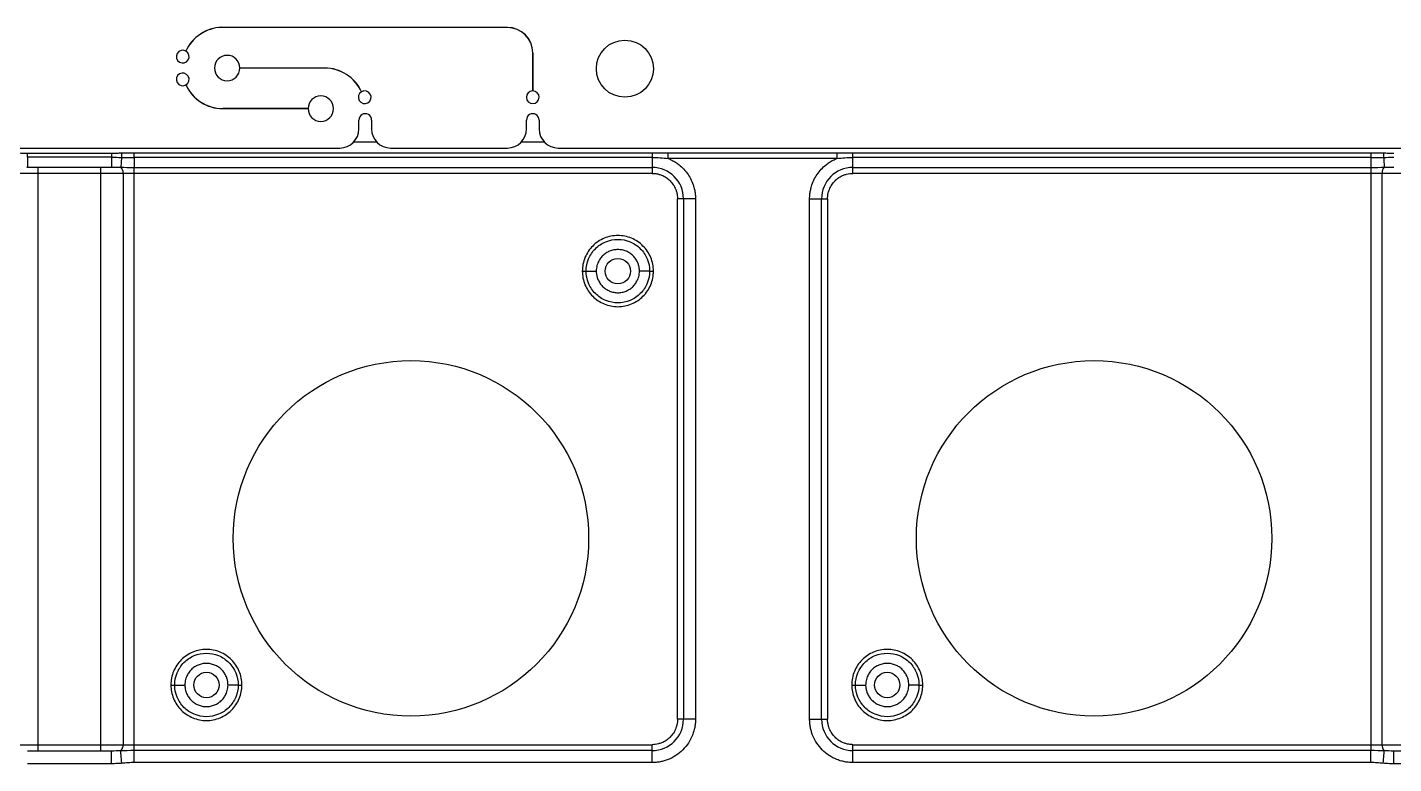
# Model space of a CAD drawing. Header units: millimetres. Extents: x -1 to 1576, y 30 to 633.
# Drawn here: x 1246.7 to 1354.3, y 485.1 to 543.1 of the extents above; entities that cross this region are included whole.
import ezdxf

# ---------------------------------------------------------------- set-up
doc = ezdxf.new("R2010")
doc.units = ezdxf.units.MM

msp = doc.modelspace()

# ---------------------------------------------------------------- linework, layer by layer
at = {"color": 7, "linetype": 'Continuous', "lineweight": 25}
for p, q in [((1262, 543.08), (1284.51, 543.08)), ((1284.51, 543.07), (1262, 543.07)), ((1286.51, 538.07), (1286.51, 541.07)), ((1286.52, 541.07), (1286.52, 538.07)), ((1263.43, 539.88), (1270.11, 539.88)), ((1270.11, 539.87), (1263.43, 539.87)), ((1262.09, 536.68), (1268.81, 536.68)), ((1268.81, 536.67), (1262.09, 536.67)), ((1272.81, 535.07), (1272.81, 535.77)), ((1273.81, 535.77), (1273.81, 535.07)), ((1286.01, 535.07), (1286.01, 535.77)), ((1287.01, 535.77), (1287.01, 535.07)), ((1272.43, 534.07), (1274.19, 534.07)), ((1285.63, 534.07), (1287.39, 534.07)), ((1180.87, 533.57), (1271.31, 533.57)), ((1246.69, 533.17), (1253.31, 533.17)), ((1246.69, 532.84), (1246.69, 533.17)), ((1253.31, 532.84), (1246.69, 532.84)), ((1255.1, 533.18), (1295.91, 533.18)), ((1295.91, 532.82), (1255.1, 532.82)), ((1275.31, 533.57), (1284.51, 533.57)), ((1288.51, 533.57), (1378.95, 533.57)), ((1295.91, 532.82), (1295.91, 531.57)), ((1297.17, 533.19), (1310.47, 533.19)), ((1311.73, 533.18), (1352.54, 533.18)), ((1352.54, 532.82), (1311.73, 532.82)), ((1311.73, 531.57), (1311.73, 532.82)), ((1246.64, 532.07), (1246.69, 532.08)), ((1246.69, 532.07), (1253.31, 532.07)), ((1247.52, 532.07), (1247.52, 486.07)), ((1252.48, 486.07), (1252.48, 532.07)), ((1253.31, 532.09), (1253.41, 532.07)), ((1255.1, 532.04), (1295.91, 532.04)), ((1255.1, 486.1), (1255.1, 532.04)), ((1310.47, 532.75), (1297.17, 532.75)), ((1311.73, 532.04), (1352.54, 532.04)), ((1352.54, 532.04), (1352.54, 486.1)), ((1354.28, 532.07), (1354.33, 532.08)), ((1295.91, 531.57), (1204.09, 531.57)), ((1254.23, 531.57), (1254.23, 486.57)), ((1403.55, 531.57), (1311.73, 531.57)), ((1353.42, 486.57), (1353.42, 531.57)), ((1299.33, 529.57), (1297.91, 529.57)), ((1297.91, 488.57), (1297.91, 529.57)), ((1298.38, 529.57), (1298.38, 488.57)), ((1299.33, 529.57), (1299.33, 488.57)), ((1308.32, 488.57), (1308.32, 529.57)), ((1308.32, 529.57), (1309.73, 529.57)), ((1309.26, 488.57), (1309.26, 529.57)), ((1309.73, 529.57), (1309.73, 488.57)), ((1299.33, 488.57), (1297.91, 488.57)), ((1308.32, 488.57), (1309.73, 488.57)), ((1204.09, 486.57), (1295.91, 486.57)), ((1295.91, 485.16), (1295.91, 486.57)), ((1311.73, 485.16), (1311.73, 486.57)), ((1311.73, 486.57), (1403.55, 486.57)), ((1253.31, 486.07), (1246.69, 486.07)), ((1253.36, 486.07), (1253.31, 486.07)), ((1295.91, 486.1), (1255.1, 486.1)), ((1352.54, 486.1), (1311.73, 486.1)), ((1360.95, 486.07), (1354.33, 486.07)), ((1253.31, 485.07), (1246.69, 485.07)), ((1295.91, 485.16), (1255.1, 485.16)), ((1352.54, 485.16), (1311.73, 485.16)), ((1360.95, 485.07), (1354.33, 485.07))]:
    msp.add_line(p, q, dxfattribs=at)
for centre, radius in [((1293.77, 539.82), 2.25), ((1276.91, 502.82), 14), ((1330.73, 502.82), 14)]:
    msp.add_circle(centre, radius, dxfattribs=at)
at = {"color": 141}
for centre in [(1293.21, 523.87), (1260.8, 491.27), (1314.43, 491.27)]:
    msp.add_circle(centre, 1, dxfattribs=at)
at = {"color": 7, "linetype": 'Continuous', "lineweight": 25}
for centre, radius, start, end in [((1262.09, 539.87), 3.21, 91.5822, 155.3856), ((1262.09, 539.87), 3.2, 91.5847, 155.403), ((1284.51, 541.07), 2, 360, 90), ((1284.51, 541.07), 1.99, 360, 90), ((1258.93, 540.77), 0.5, 60.3991, 59.2477), ((1262.43, 539.87), 1, 0.2862, 359.7133), ((1258.93, 538.97), 0.5, 300.7301, 299.5792), ((1270.11, 536.67), 3.2, 24.6158, 89.9998), ((1270.11, 536.67), 3.19, 24.5983, 89.9998), ((1262.09, 539.87), 3.2, 204.6089, 269.9998), ((1262.09, 539.87), 3.19, 204.5914, 269.9998), ((1269.81, 536.67), 1, 180.286, 179.7136), ((1273.27, 537.57), 0.5, 120.7513, 119.6), ((1286.51, 537.57), 0.5, 90.573, 89.427), ((1273.31, 535.77), 0.5, 359.9998, 180), ((1286.51, 535.77), 0.5, 359.9998, 180), ((1271.31, 535.07), 1.5, 270, 360), ((1275.31, 535.07), 1.5, 180, 270), ((1284.51, 535.07), 1.5, 270, 360), ((1288.51, 535.07), 1.5, 180, 270), ((1253.67, 531.65), 0.562, 352.1767, 47.5651), ((1295.91, 529.57), 2.47, 0, 90), ((1311.73, 529.57), 2.47, 90, 180), ((1353.97, 531.65), 0.562, 132.435, 187.8232), ((1295.91, 488.57), 2.47, 270, 360), ((1311.73, 488.57), 2.47, 180, 270), ((1253.67, 486.5), 0.562, 312.435, 7.8232), ((1353.97, 486.5), 0.562, 172.1767, 227.5651)]:
    msp.add_arc(centre, radius, start, end, dxfattribs=at)
for points, knots in [([(1245.9, 533.18), (1246.02, 533.18), (1246.28, 533.17), (1246.54, 533.17), (1246.69, 533.17)], [0, 0, 0, 0, 0.452244, 1, 1, 1, 1]), ([(1246.69, 532.84), (1246.69, 532.62), (1246.69, 532.43), (1246.69, 532.15), (1246.69, 532.07), (1246.69, 532.07)], [0, 0, 0, 0, 0.5, 0.5, 1, 1, 1, 1]), ([(1253.31, 533.17), (1253.46, 533.17), (1253.72, 533.17), (1253.98, 533.18), (1254.1, 533.18)], [0, 0, 0, 0, 0.548125, 1, 1, 1, 1]), ([(1253.31, 532.84), (1253.31, 532.62), (1253.31, 532.43), (1253.31, 532.15), (1253.31, 532.07), (1253.31, 532.07)], [0, 0, 0, 0, 0.5, 0.5, 1, 1, 1, 1]), ([(1254.11, 532.83), (1254.1, 532.64), (1254.08, 532.46), (1254.06, 532.19), (1254.05, 532.1), (1254.05, 532.06)], [0, 0, 0, 0, 0.5, 0.5, 1, 1, 1, 1]), ([(1254.1, 533.18), (1254.3, 533.18), (1254.63, 533.18), (1254.96, 533.18), (1255.1, 533.18)], [0, 0, 0, 0, 0.580575, 1, 1, 1, 1]), ([(1255.1, 532.82), (1255.1, 532.64), (1255.1, 532.48), (1255.1, 532.21), (1255.1, 532.1), (1255.1, 532.04)], [0, 0, 0, 0, 0.5, 0.5, 1, 1, 1, 1]), ([(1295.91, 533.18), (1296, 533.18), (1296.21, 533.18), (1296.55, 533.18), (1296.87, 533.19), (1297.09, 533.19), (1297.17, 533.19)], [0, 0, 0, 0, 0.2213782, 0.4921635, 0.7995003, 1, 1, 1, 1]), ([(1297.17, 532.75), (1297.17, 532.84), (1297.17, 532.93), (1297.17, 533.08), (1297.17, 533.15), (1297.17, 533.19)], [0, 0, 0, 0, 0.5, 0.5, 1, 1, 1, 1]), ([(1310.47, 533.19), (1310.56, 533.19), (1310.77, 533.19), (1311.1, 533.18), (1311.43, 533.18), (1311.64, 533.18), (1311.73, 533.18)], [0, 0, 0, 0, 0.200515, 0.50786, 0.778848, 1, 1, 1, 1]), ([(1310.47, 533.19), (1310.47, 533.15), (1310.47, 533.08), (1310.47, 532.93), (1310.47, 532.84), (1310.47, 532.75)], [0, 0, 0, 0, 0.5, 0.5, 1, 1, 1, 1]), ([(1352.54, 533.18), (1352.68, 533.18), (1353.02, 533.18), (1353.35, 533.18), (1353.54, 533.18)], [0, 0, 0, 0, 0.420474, 1, 1, 1, 1]), ([(1352.54, 532.82), (1352.54, 532.64), (1352.54, 532.48), (1352.54, 532.21), (1352.54, 532.1), (1352.54, 532.04)], [0, 0, 0, 0, 0.5, 0.5, 1, 1, 1, 1]), ([(1353.53, 532.83), (1353.55, 532.64), (1353.56, 532.46), (1353.58, 532.19), (1353.59, 532.1), (1353.59, 532.06)], [0, 0, 0, 0, 0.5, 0.5, 1, 1, 1, 1]), ([(1353.54, 533.18), (1353.66, 533.18), (1353.92, 533.17), (1354.18, 533.17), (1354.33, 533.17)], [0, 0, 0, 0, 0.4522442, 1, 1, 1, 1]), ([(1297.17, 532.75), (1297.22, 532.73), (1297.32, 532.68), (1297.47, 532.61), (1297.62, 532.53), (1297.76, 532.45), (1297.9, 532.35), (1298.12, 532.18), (1298.42, 531.91), (1298.75, 531.5), (1299.01, 531.05), (1299.17, 530.62), (1299.27, 530.23), (1299.32, 529.9), (1299.32, 529.68), (1299.33, 529.57)], [0, 0, 0, 0, 0.040883, 0.08158, 0.122187, 0.162802, 0.203521, 0.244441, 0.372171, 0.500035, 0.627766, 0.75563, 0.837187, 0.918385, 1, 1, 1, 1]), ([(1308.32, 529.57), (1308.32, 529.63), (1308.32, 529.74), (1308.33, 529.9), (1308.35, 530.07), (1308.38, 530.23), (1308.42, 530.39), (1308.49, 530.67), (1308.64, 531.05), (1308.9, 531.5), (1309.22, 531.91), (1309.56, 532.22), (1309.88, 532.45), (1310.17, 532.62), (1310.37, 532.7), (1310.47, 532.75)], [0, 0, 0, 0, 0.040883, 0.08158, 0.122187, 0.162802, 0.203521, 0.244441, 0.372171, 0.500035, 0.627766, 0.75563, 0.837187, 0.918385, 1, 1, 1, 1]), ([(1295.91, 531.57), (1295.95, 531.57), (1296.04, 531.57), (1296.16, 531.56), (1296.29, 531.54), (1296.41, 531.51), (1296.53, 531.48), (1296.74, 531.4), (1297.02, 531.26), (1297.33, 531), (1297.59, 530.68), (1297.76, 530.36), (1297.85, 530.07), (1297.9, 529.82), (1297.91, 529.66), (1297.91, 529.57)], [0, 0, 0, 0, 0.040276, 0.080243, 0.120058, 0.159883, 0.199877, 0.240199, 0.370043, 0.500057, 0.629901, 0.759916, 0.840121, 0.919721, 1, 1, 1, 1]), ([(1309.73, 529.57), (1309.73, 529.62), (1309.73, 529.7), (1309.75, 529.82), (1309.76, 529.95), (1309.79, 530.07), (1309.83, 530.19), (1309.9, 530.4), (1310.05, 530.68), (1310.31, 531), (1310.62, 531.26), (1310.94, 531.42), (1311.23, 531.52), (1311.48, 531.56), (1311.65, 531.57), (1311.73, 531.57)], [0, 0, 0, 0, 0.040276, 0.080243, 0.120058, 0.159883, 0.199877, 0.240199, 0.370043, 0.500057, 0.629901, 0.759916, 0.840121, 0.919721, 1, 1, 1, 1]), ([(1296.01, 523.87), (1296.01, 524.24), (1295.94, 524.61), (1295.66, 525.28), (1295.45, 525.59), (1294.93, 526.11), (1294.62, 526.32), (1293.94, 526.6), (1293.58, 526.67), (1292.84, 526.67), (1292.48, 526.6), (1291.8, 526.32), (1291.49, 526.11), (1290.97, 525.59), (1290.76, 525.28), (1290.48, 524.61), (1290.41, 524.24), (1290.41, 523.87)], [0, 0, 0, 0, 0.125, 0.125, 0.25, 0.25, 0.375, 0.375, 0.5, 0.5, 0.625, 0.625, 0.75, 0.75, 0.875, 0.875, 1, 1, 1, 1]), ([(1290.71, 523.87), (1290.71, 524.2), (1290.78, 524.53), (1291.03, 525.13), (1291.21, 525.41), (1291.67, 525.87), (1291.95, 526.06), (1292.56, 526.31), (1292.88, 526.37), (1293.54, 526.37), (1293.87, 526.31), (1294.47, 526.06), (1294.75, 525.87), (1295.21, 525.41), (1295.4, 525.13), (1295.65, 524.53), (1295.71, 524.2), (1295.71, 523.87)], [0, 0, 0, 0, 0.125, 0.125, 0.25, 0.25, 0.375, 0.375, 0.5, 0.5, 0.625, 0.625, 0.75, 0.75, 0.875, 0.875, 1, 1, 1, 1]), ([(1294.91, 523.87), (1294.91, 523.92), (1294.91, 524.01), (1294.89, 524.14), (1294.87, 524.27), (1294.83, 524.4), (1294.76, 524.59), (1294.63, 524.82), (1294.42, 525.08), (1294.16, 525.3), (1293.87, 525.45), (1293.55, 525.55), (1293.21, 525.58), (1292.88, 525.55), (1292.56, 525.45), (1292.26, 525.3), (1292, 525.08), (1291.79, 524.82), (1291.65, 524.56), (1291.56, 524.31), (1291.52, 524.1), (1291.51, 523.95), (1291.51, 523.87)], [0, 0, 0, 0, 0.025179, 0.05013, 0.075011, 0.099978, 0.125186, 0.187587, 0.250092, 0.312501, 0.37501, 0.437474, 0.50004, 0.562505, 0.625066, 0.687464, 0.749971, 0.812374, 0.874873, 0.916678, 0.958145, 1, 1, 1, 1]), ([(1290.41, 523.87), (1290.49, 523.87), (1290.57, 523.87), (1290.68, 523.87), (1290.71, 523.87), (1290.71, 523.87)], [0, 0, 0, 0, 0.5, 0.5, 1, 1, 1, 1]), ([(1290.41, 523.87), (1290.41, 523.51), (1290.48, 523.14), (1290.76, 522.46), (1290.97, 522.15), (1291.49, 521.63), (1291.8, 521.43), (1292.48, 521.15), (1292.84, 521.07), (1293.58, 521.07), (1293.94, 521.15), (1294.62, 521.43), (1294.93, 521.63), (1295.45, 522.15), (1295.66, 522.46), (1295.94, 523.14), (1296.01, 523.51), (1296.01, 523.87)], [0, 0, 0, 0, 0.125, 0.125, 0.25, 0.25, 0.375, 0.375, 0.5, 0.5, 0.625, 0.625, 0.75, 0.75, 0.875, 0.875, 1, 1, 1, 1]), ([(1295.71, 523.87), (1295.71, 523.55), (1295.65, 523.22), (1295.4, 522.61), (1295.21, 522.34), (1294.75, 521.87), (1294.47, 521.69), (1293.87, 521.44), (1293.54, 521.37), (1292.88, 521.37), (1292.56, 521.44), (1291.95, 521.69), (1291.67, 521.87), (1291.21, 522.34), (1291.03, 522.61), (1290.78, 523.22), (1290.71, 523.55), (1290.71, 523.87)], [0, 0, 0, 0, 0.125, 0.125, 0.25, 0.25, 0.375, 0.375, 0.5, 0.5, 0.625, 0.625, 0.75, 0.75, 0.875, 0.875, 1, 1, 1, 1]), ([(1290.71, 523.87), (1290.71, 523.87), (1290.8, 523.87), (1291.09, 523.87), (1291.3, 523.87), (1291.51, 523.87)], [0, 0, 0, 0, 0.5, 0.5, 1, 1, 1, 1]), ([(1291.51, 523.87), (1291.51, 523.83), (1291.51, 523.74), (1291.53, 523.61), (1291.56, 523.48), (1291.59, 523.35), (1291.66, 523.16), (1291.79, 522.92), (1292, 522.66), (1292.26, 522.45), (1292.56, 522.29), (1292.88, 522.19), (1293.21, 522.16), (1293.54, 522.19), (1293.87, 522.29), (1294.16, 522.45), (1294.42, 522.66), (1294.63, 522.92), (1294.77, 523.19), (1294.86, 523.43), (1294.9, 523.65), (1294.91, 523.8), (1294.91, 523.87)], [0, 0, 0, 0, 0.025108, 0.050018, 0.074887, 0.09987, 0.125122, 0.187514, 0.250079, 0.312484, 0.374988, 0.437452, 0.500017, 0.562482, 0.625047, 0.687453, 0.749962, 0.812367, 0.874868, 0.916676, 0.958145, 1, 1, 1, 1]), ([(1295.71, 523.87), (1295.71, 523.87), (1295.62, 523.87), (1295.33, 523.87), (1295.12, 523.87), (1294.91, 523.87)], [0, 0, 0, 0, 0.5, 0.5, 1, 1, 1, 1]), ([(1295.71, 523.87), (1295.71, 523.87), (1295.74, 523.87), (1295.85, 523.87), (1295.93, 523.87), (1296.01, 523.87)], [0, 0, 0, 0, 0.5, 0.5, 1, 1, 1, 1]), ([(1263.6, 491.27), (1263.6, 491.64), (1263.52, 492.01), (1263.24, 492.68), (1263.04, 492.99), (1262.52, 493.51), (1262.21, 493.72), (1261.53, 494), (1261.16, 494.07), (1260.43, 494.07), (1260.06, 494), (1259.39, 493.72), (1259.08, 493.51), (1258.56, 492.99), (1258.35, 492.68), (1258.07, 492.01), (1258, 491.64), (1258, 491.27)], [0, 0, 0, 0, 0.125, 0.125, 0.25, 0.25, 0.375, 0.375, 0.5, 0.5, 0.625, 0.625, 0.75, 0.75, 0.875, 0.875, 1, 1, 1, 1]), ([(1317.23, 491.27), (1317.23, 491.64), (1317.16, 492.01), (1316.88, 492.68), (1316.67, 492.99), (1316.15, 493.51), (1315.84, 493.72), (1315.16, 494), (1314.8, 494.07), (1314.06, 494.07), (1313.7, 494), (1313.02, 493.72), (1312.71, 493.51), (1312.19, 492.99), (1311.98, 492.68), (1311.7, 492.01), (1311.63, 491.64), (1311.63, 491.27)], [0, 0, 0, 0, 0.125, 0.125, 0.25, 0.25, 0.375, 0.375, 0.5, 0.5, 0.625, 0.625, 0.75, 0.75, 0.875, 0.875, 1, 1, 1, 1]), ([(1258.3, 491.27), (1258.3, 491.6), (1258.36, 491.93), (1258.61, 492.53), (1258.8, 492.81), (1259.26, 493.27), (1259.54, 493.46), (1260.14, 493.71), (1260.47, 493.77), (1261.13, 493.77), (1261.45, 493.71), (1262.06, 493.46), (1262.33, 493.27), (1262.8, 492.81), (1262.98, 492.53), (1263.23, 491.93), (1263.3, 491.6), (1263.3, 491.27)], [0, 0, 0, 0, 0.125, 0.125, 0.25, 0.25, 0.375, 0.375, 0.5, 0.5, 0.625, 0.625, 0.75, 0.75, 0.875, 0.875, 1, 1, 1, 1]), ([(1311.93, 491.27), (1311.93, 491.6), (1312, 491.93), (1312.25, 492.53), (1312.43, 492.81), (1312.89, 493.27), (1313.17, 493.46), (1313.78, 493.71), (1314.1, 493.77), (1314.76, 493.77), (1315.09, 493.71), (1315.69, 493.46), (1315.97, 493.27), (1316.43, 492.81), (1316.62, 492.53), (1316.87, 491.93), (1316.93, 491.6), (1316.93, 491.27)], [0, 0, 0, 0, 0.125, 0.125, 0.25, 0.25, 0.375, 0.375, 0.5, 0.5, 0.625, 0.625, 0.75, 0.75, 0.875, 0.875, 1, 1, 1, 1]), ([(1262.5, 491.27), (1262.5, 491.32), (1262.49, 491.41), (1262.48, 491.54), (1262.45, 491.67), (1262.42, 491.8), (1262.35, 491.99), (1262.22, 492.22), (1262.01, 492.48), (1261.75, 492.7), (1261.45, 492.85), (1261.13, 492.95), (1260.8, 492.98), (1260.46, 492.95), (1260.14, 492.85), (1259.85, 492.7), (1259.59, 492.48), (1259.37, 492.22), (1259.23, 491.96), (1259.15, 491.71), (1259.11, 491.5), (1259.1, 491.35), (1259.1, 491.27)], [0, 0, 0, 0, 0.025179, 0.05013, 0.075011, 0.099978, 0.125186, 0.187587, 0.250092, 0.312501, 0.37501, 0.437474, 0.50004, 0.562505, 0.625066, 0.687464, 0.749971, 0.812374, 0.874873, 0.916678, 0.958145, 1, 1, 1, 1]), ([(1316.13, 491.27), (1316.13, 491.32), (1316.13, 491.41), (1316.11, 491.54), (1316.09, 491.67), (1316.05, 491.8), (1315.98, 491.99), (1315.85, 492.22), (1315.64, 492.48), (1315.38, 492.7), (1315.09, 492.85), (1314.77, 492.95), (1314.43, 492.98), (1314.1, 492.95), (1313.78, 492.85), (1313.48, 492.7), (1313.22, 492.48), (1313.01, 492.22), (1312.87, 491.96), (1312.78, 491.71), (1312.74, 491.5), (1312.73, 491.35), (1312.73, 491.27)], [0, 0, 0, 0, 0.025179, 0.05013, 0.075011, 0.099978, 0.125186, 0.187587, 0.250092, 0.312501, 0.375011, 0.437475, 0.50004, 0.562505, 0.625066, 0.687464, 0.749971, 0.812374, 0.874873, 0.916678, 0.958145, 1, 1, 1, 1]), ([(1258, 491.27), (1258.08, 491.27), (1258.15, 491.27), (1258.27, 491.27), (1258.3, 491.27), (1258.3, 491.27)], [0, 0, 0, 0, 0.5, 0.5, 1, 1, 1, 1]), ([(1258, 491.27), (1258, 490.91), (1258.07, 490.54), (1258.35, 489.86), (1258.56, 489.55), (1259.08, 489.03), (1259.39, 488.83), (1260.06, 488.55), (1260.43, 488.47), (1261.16, 488.47), (1261.53, 488.55), (1262.21, 488.83), (1262.52, 489.03), (1263.04, 489.55), (1263.24, 489.86), (1263.52, 490.54), (1263.6, 490.91), (1263.6, 491.27)], [0, 0, 0, 0, 0.125, 0.125, 0.25, 0.25, 0.375, 0.375, 0.5, 0.5, 0.625, 0.625, 0.75, 0.75, 0.875, 0.875, 1, 1, 1, 1]), ([(1263.3, 491.27), (1263.3, 490.95), (1263.23, 490.62), (1262.98, 490.01), (1262.8, 489.74), (1262.33, 489.27), (1262.06, 489.09), (1261.45, 488.84), (1261.13, 488.77), (1260.47, 488.77), (1260.14, 488.84), (1259.54, 489.09), (1259.26, 489.27), (1258.8, 489.74), (1258.61, 490.01), (1258.36, 490.62), (1258.3, 490.95), (1258.3, 491.27)], [0, 0, 0, 0, 0.125, 0.125, 0.25, 0.25, 0.375, 0.375, 0.5, 0.5, 0.625, 0.625, 0.75, 0.75, 0.875, 0.875, 1, 1, 1, 1]), ([(1258.3, 491.27), (1258.3, 491.27), (1258.38, 491.27), (1258.68, 491.27), (1258.89, 491.27), (1259.1, 491.27)], [0, 0, 0, 0, 0.5, 0.5, 1, 1, 1, 1]), ([(1258.3, 491.27), (1258.3, 491.27), (1258.38, 491.27), (1258.68, 491.27), (1258.89, 491.27), (1259.1, 491.27)], [0, 0, 0, 0, 0.5, 0.5, 1, 1, 1, 1]), ([(1259.1, 491.27), (1259.1, 491.23), (1259.1, 491.14), (1259.12, 491.01), (1259.14, 490.88), (1259.18, 490.75), (1259.25, 490.56), (1259.37, 490.32), (1259.59, 490.06), (1259.85, 489.85), (1260.14, 489.69), (1260.46, 489.59), (1260.8, 489.56), (1261.13, 489.59), (1261.45, 489.69), (1261.75, 489.85), (1262.01, 490.06), (1262.22, 490.32), (1262.36, 490.59), (1262.44, 490.83), (1262.49, 491.05), (1262.5, 491.2), (1262.5, 491.27)], [0, 0, 0, 0, 0.025108, 0.050018, 0.074887, 0.09987, 0.125122, 0.187514, 0.250079, 0.312484, 0.374988, 0.437452, 0.500017, 0.562482, 0.625047, 0.687453, 0.749962, 0.812367, 0.874868, 0.916676, 0.958145, 1, 1, 1, 1]), ([(1263.3, 491.27), (1263.3, 491.27), (1263.21, 491.27), (1262.92, 491.27), (1262.71, 491.27), (1262.5, 491.27)], [0, 0, 0, 0, 0.5, 0.5, 1, 1, 1, 1]), ([(1263.3, 491.27), (1263.3, 491.27), (1263.33, 491.27), (1263.44, 491.27), (1263.52, 491.27), (1263.6, 491.27)], [0, 0, 0, 0, 0.5, 0.5, 1, 1, 1, 1]), ([(1311.63, 491.27), (1311.71, 491.27), (1311.79, 491.27), (1311.9, 491.27), (1311.93, 491.27), (1311.93, 491.27)], [0, 0, 0, 0, 0.5, 0.5, 1, 1, 1, 1]), ([(1311.63, 491.27), (1311.63, 490.91), (1311.7, 490.54), (1311.98, 489.86), (1312.19, 489.55), (1312.71, 489.03), (1313.02, 488.83), (1313.7, 488.55), (1314.06, 488.47), (1314.8, 488.47), (1315.16, 488.55), (1315.84, 488.83), (1316.15, 489.03), (1316.67, 489.55), (1316.88, 489.86), (1317.16, 490.54), (1317.23, 490.91), (1317.23, 491.27)], [0, 0, 0, 0, 0.125, 0.125, 0.25, 0.25, 0.375, 0.375, 0.5, 0.5, 0.625, 0.625, 0.75, 0.75, 0.875, 0.875, 1, 1, 1, 1]), ([(1316.93, 491.27), (1316.93, 490.95), (1316.87, 490.62), (1316.62, 490.01), (1316.43, 489.74), (1315.97, 489.27), (1315.69, 489.09), (1315.09, 488.84), (1314.76, 488.77), (1314.1, 488.77), (1313.78, 488.84), (1313.17, 489.09), (1312.89, 489.27), (1312.43, 489.74), (1312.25, 490.01), (1312, 490.62), (1311.93, 490.95), (1311.93, 491.27)], [0, 0, 0, 0, 0.125, 0.125, 0.25, 0.25, 0.375, 0.375, 0.5, 0.5, 0.625, 0.625, 0.75, 0.75, 0.875, 0.875, 1, 1, 1, 1]), ([(1311.93, 491.27), (1311.93, 491.27), (1312.02, 491.27), (1312.31, 491.27), (1312.52, 491.27), (1312.73, 491.27)], [0, 0, 0, 0, 0.5, 0.5, 1, 1, 1, 1]), ([(1312.73, 491.27), (1312.73, 491.23), (1312.73, 491.14), (1312.75, 491.01), (1312.78, 490.88), (1312.81, 490.75), (1312.88, 490.56), (1313.01, 490.32), (1313.22, 490.06), (1313.48, 489.85), (1313.78, 489.69), (1314.1, 489.59), (1314.43, 489.56), (1314.76, 489.59), (1315.09, 489.69), (1315.38, 489.85), (1315.64, 490.06), (1315.85, 490.32), (1315.99, 490.59), (1316.08, 490.83), (1316.12, 491.05), (1316.13, 491.2), (1316.13, 491.27)], [0, 0, 0, 0, 0.025108, 0.050018, 0.074887, 0.09987, 0.125122, 0.187514, 0.250079, 0.312484, 0.374988, 0.437452, 0.500017, 0.562482, 0.625047, 0.687453, 0.749962, 0.812367, 0.874868, 0.916676, 0.958145, 1, 1, 1, 1]), ([(1316.93, 491.27), (1316.93, 491.27), (1316.84, 491.27), (1316.55, 491.27), (1316.34, 491.27), (1316.13, 491.27)], [0, 0, 0, 0, 0.5, 0.5, 1, 1, 1, 1]), ([(1316.93, 491.27), (1316.93, 491.27), (1316.96, 491.27), (1317.07, 491.27), (1317.15, 491.27), (1317.23, 491.27)], [0, 0, 0, 0, 0.5, 0.5, 1, 1, 1, 1]), ([(1299.33, 488.57), (1299.32, 488.51), (1299.32, 488.39), (1299.31, 488.2), (1299.28, 488.02), (1299.25, 487.84), (1299.2, 487.67), (1299.15, 487.49), (1299.03, 487.16), (1298.79, 486.68), (1298.34, 486.14), (1297.8, 485.7), (1297.29, 485.43), (1296.86, 485.29), (1296.55, 485.21), (1296.23, 485.17), (1296.02, 485.16), (1295.91, 485.16)], [0, 0, 0, 0, 0.0345523, 0.0688579, 0.1030161, 0.1371278, 0.171294, 0.2056155, 0.2401915, 0.3700601, 0.5000288, 0.6298975, 0.7598662, 0.8201516, 0.8799088, 0.9396782, 1, 1, 1, 1]), ([(1297.91, 488.57), (1297.91, 488.53), (1297.91, 488.45), (1297.9, 488.32), (1297.88, 488.2), (1297.85, 488.08), (1297.81, 487.96), (1297.74, 487.75), (1297.6, 487.47), (1297.33, 487.15), (1297.02, 486.89), (1296.7, 486.72), (1296.41, 486.63), (1296.16, 486.58), (1296, 486.58), (1295.91, 486.57)], [0, 0, 0, 0, 0.040276, 0.080243, 0.120058, 0.159883, 0.199877, 0.240199, 0.370043, 0.500057, 0.629901, 0.759916, 0.840121, 0.919721, 1, 1, 1, 1]), ([(1311.73, 485.16), (1311.67, 485.16), (1311.55, 485.16), (1311.36, 485.18), (1311.18, 485.2), (1311, 485.24), (1310.82, 485.28), (1310.65, 485.33), (1310.31, 485.46), (1309.84, 485.7), (1309.3, 486.14), (1308.86, 486.68), (1308.59, 487.2), (1308.45, 487.62), (1308.37, 487.93), (1308.33, 488.25), (1308.32, 488.47), (1308.32, 488.57)], [0, 0, 0, 0, 0.034552, 0.068858, 0.103016, 0.137128, 0.171294, 0.205615, 0.240191, 0.37006, 0.500029, 0.629897, 0.759866, 0.820152, 0.879909, 0.939678, 1, 1, 1, 1]), ([(1311.73, 486.57), (1311.69, 486.57), (1311.6, 486.58), (1311.48, 486.59), (1311.36, 486.61), (1311.23, 486.63), (1311.11, 486.67), (1310.91, 486.74), (1310.62, 486.89), (1310.31, 487.15), (1310.05, 487.47), (1309.88, 487.79), (1309.79, 488.07), (1309.74, 488.32), (1309.73, 488.49), (1309.73, 488.57)], [0, 0, 0, 0, 0.040276, 0.080243, 0.120058, 0.159883, 0.199877, 0.240199, 0.370043, 0.500057, 0.629901, 0.759916, 0.840121, 0.919721, 1, 1, 1, 1]), ([(1253.31, 485.07), (1253.31, 485.33), (1253.31, 485.6), (1253.31, 485.97), (1253.31, 486.07), (1253.31, 486.07)], [0, 0, 0, 0, 0.5, 0.5, 1, 1, 1, 1]), ([(1254.13, 485.1), (1254.11, 485.33), (1254.09, 485.56), (1254.06, 485.92), (1254.05, 486.04), (1254.05, 486.08)], [0, 0, 0, 0, 0.5, 0.5, 1, 1, 1, 1]), ([(1255.1, 485.16), (1255.1, 485.36), (1255.1, 485.57), (1255.1, 485.9), (1255.1, 486.03), (1255.1, 486.1)], [0, 0, 0, 0, 0.5, 0.5, 1, 1, 1, 1]), ([(1352.54, 485.16), (1352.54, 485.36), (1352.54, 485.57), (1352.54, 485.9), (1352.54, 486.03), (1352.54, 486.1)], [0, 0, 0, 0, 0.5, 0.5, 1, 1, 1, 1]), ([(1353.51, 485.1), (1353.53, 485.33), (1353.55, 485.56), (1353.58, 485.92), (1353.59, 486.04), (1353.59, 486.08)], [0, 0, 0, 0, 0.5, 0.5, 1, 1, 1, 1]), ([(1354.33, 485.07), (1354.33, 485.2), (1354.33, 485.33), (1354.33, 485.58), (1354.33, 485.69), (1354.33, 485.87), (1354.33, 485.95), (1354.33, 486.05), (1354.33, 486.07), (1354.33, 486.07)], [0, 0, 0, 0, 0.25, 0.25, 0.5, 0.5, 0.75, 0.75, 1, 1, 1, 1]), ([(1254.13, 485.1), (1254.07, 485.09), (1253.95, 485.09), (1253.76, 485.08), (1253.54, 485.07), (1253.39, 485.07), (1253.31, 485.07)], [0, 0, 0, 0, 0.207871, 0.443757, 0.707773, 1, 1, 1, 1]), ([(1255.1, 485.16), (1255.02, 485.16), (1254.87, 485.16), (1254.63, 485.14), (1254.38, 485.12), (1254.21, 485.11), (1254.13, 485.1)], [0, 0, 0, 0, 0.232371, 0.485289, 0.737412, 1, 1, 1, 1]), ([(1353.51, 485.1), (1353.43, 485.11), (1353.26, 485.12), (1353.01, 485.14), (1352.78, 485.16), (1352.62, 485.16), (1352.54, 485.16)], [0, 0, 0, 0, 0.2627497, 0.5148513, 0.7674746, 1, 1, 1, 1]), ([(1354.33, 485.07), (1354.18, 485.07), (1353.91, 485.07), (1353.63, 485.09), (1353.51, 485.1)], [0, 0, 0, 0, 0.556213, 1, 1, 1, 1])]:
    msp.add_open_spline(points, degree=3, knots=knots, dxfattribs=at)
for points in [[(1253.31, 533.17), (1253.31, 533.11), (1253.31, 532.98), (1253.31, 532.84)], [(1253.31, 532.84), (1253.58, 532.84), (1253.84, 532.84), (1254.11, 532.83)], [(1254.1, 533.18), (1254.11, 533.11), (1254.11, 532.98), (1254.11, 532.83)], [(1254.11, 532.83), (1254.45, 532.83), (1254.78, 532.82), (1255.1, 532.82)], [(1255.1, 532.82), (1255.1, 532.97), (1255.1, 533.11), (1255.1, 533.18)], [(1295.91, 533.18), (1295.91, 533.11), (1295.91, 532.97), (1295.91, 532.82)], [(1295.91, 532.82), (1296.33, 532.82), (1296.75, 532.8), (1297.17, 532.75)], [(1310.47, 532.75), (1310.89, 532.8), (1311.31, 532.82), (1311.73, 532.82)], [(1311.73, 532.82), (1311.73, 532.97), (1311.73, 533.11), (1311.73, 533.18)], [(1352.54, 533.18), (1352.54, 533.11), (1352.54, 532.97), (1352.54, 532.82)], [(1352.54, 532.82), (1352.87, 532.82), (1353.19, 532.83), (1353.53, 532.83)], [(1353.54, 533.18), (1353.54, 533.11), (1353.53, 532.98), (1353.53, 532.83)], [(1353.53, 532.83), (1353.8, 532.84), (1354.07, 532.84), (1354.33, 532.84)], [(1253.31, 532.07), (1253.57, 532.07), (1253.81, 532.07), (1254.05, 532.06)], [(1254.05, 532.06), (1254.37, 532.05), (1254.74, 532.04), (1255.1, 532.04)], [(1352.54, 532.04), (1352.91, 532.04), (1353.27, 532.05), (1353.59, 532.06)], [(1353.59, 532.06), (1353.83, 532.07), (1354.07, 532.07), (1354.33, 532.07)], [(1254.05, 486.08), (1253.81, 486.07), (1253.57, 486.07), (1253.31, 486.07)], [(1255.1, 486.1), (1254.74, 486.1), (1254.37, 486.09), (1254.05, 486.08)], [(1353.59, 486.08), (1353.27, 486.09), (1352.91, 486.1), (1352.54, 486.1)], [(1354.33, 486.07), (1354.07, 486.07), (1353.83, 486.07), (1353.59, 486.08)]]:
    msp.add_open_spline(points, degree=3, dxfattribs=at)

doc.saveas('drawing.dxf')
